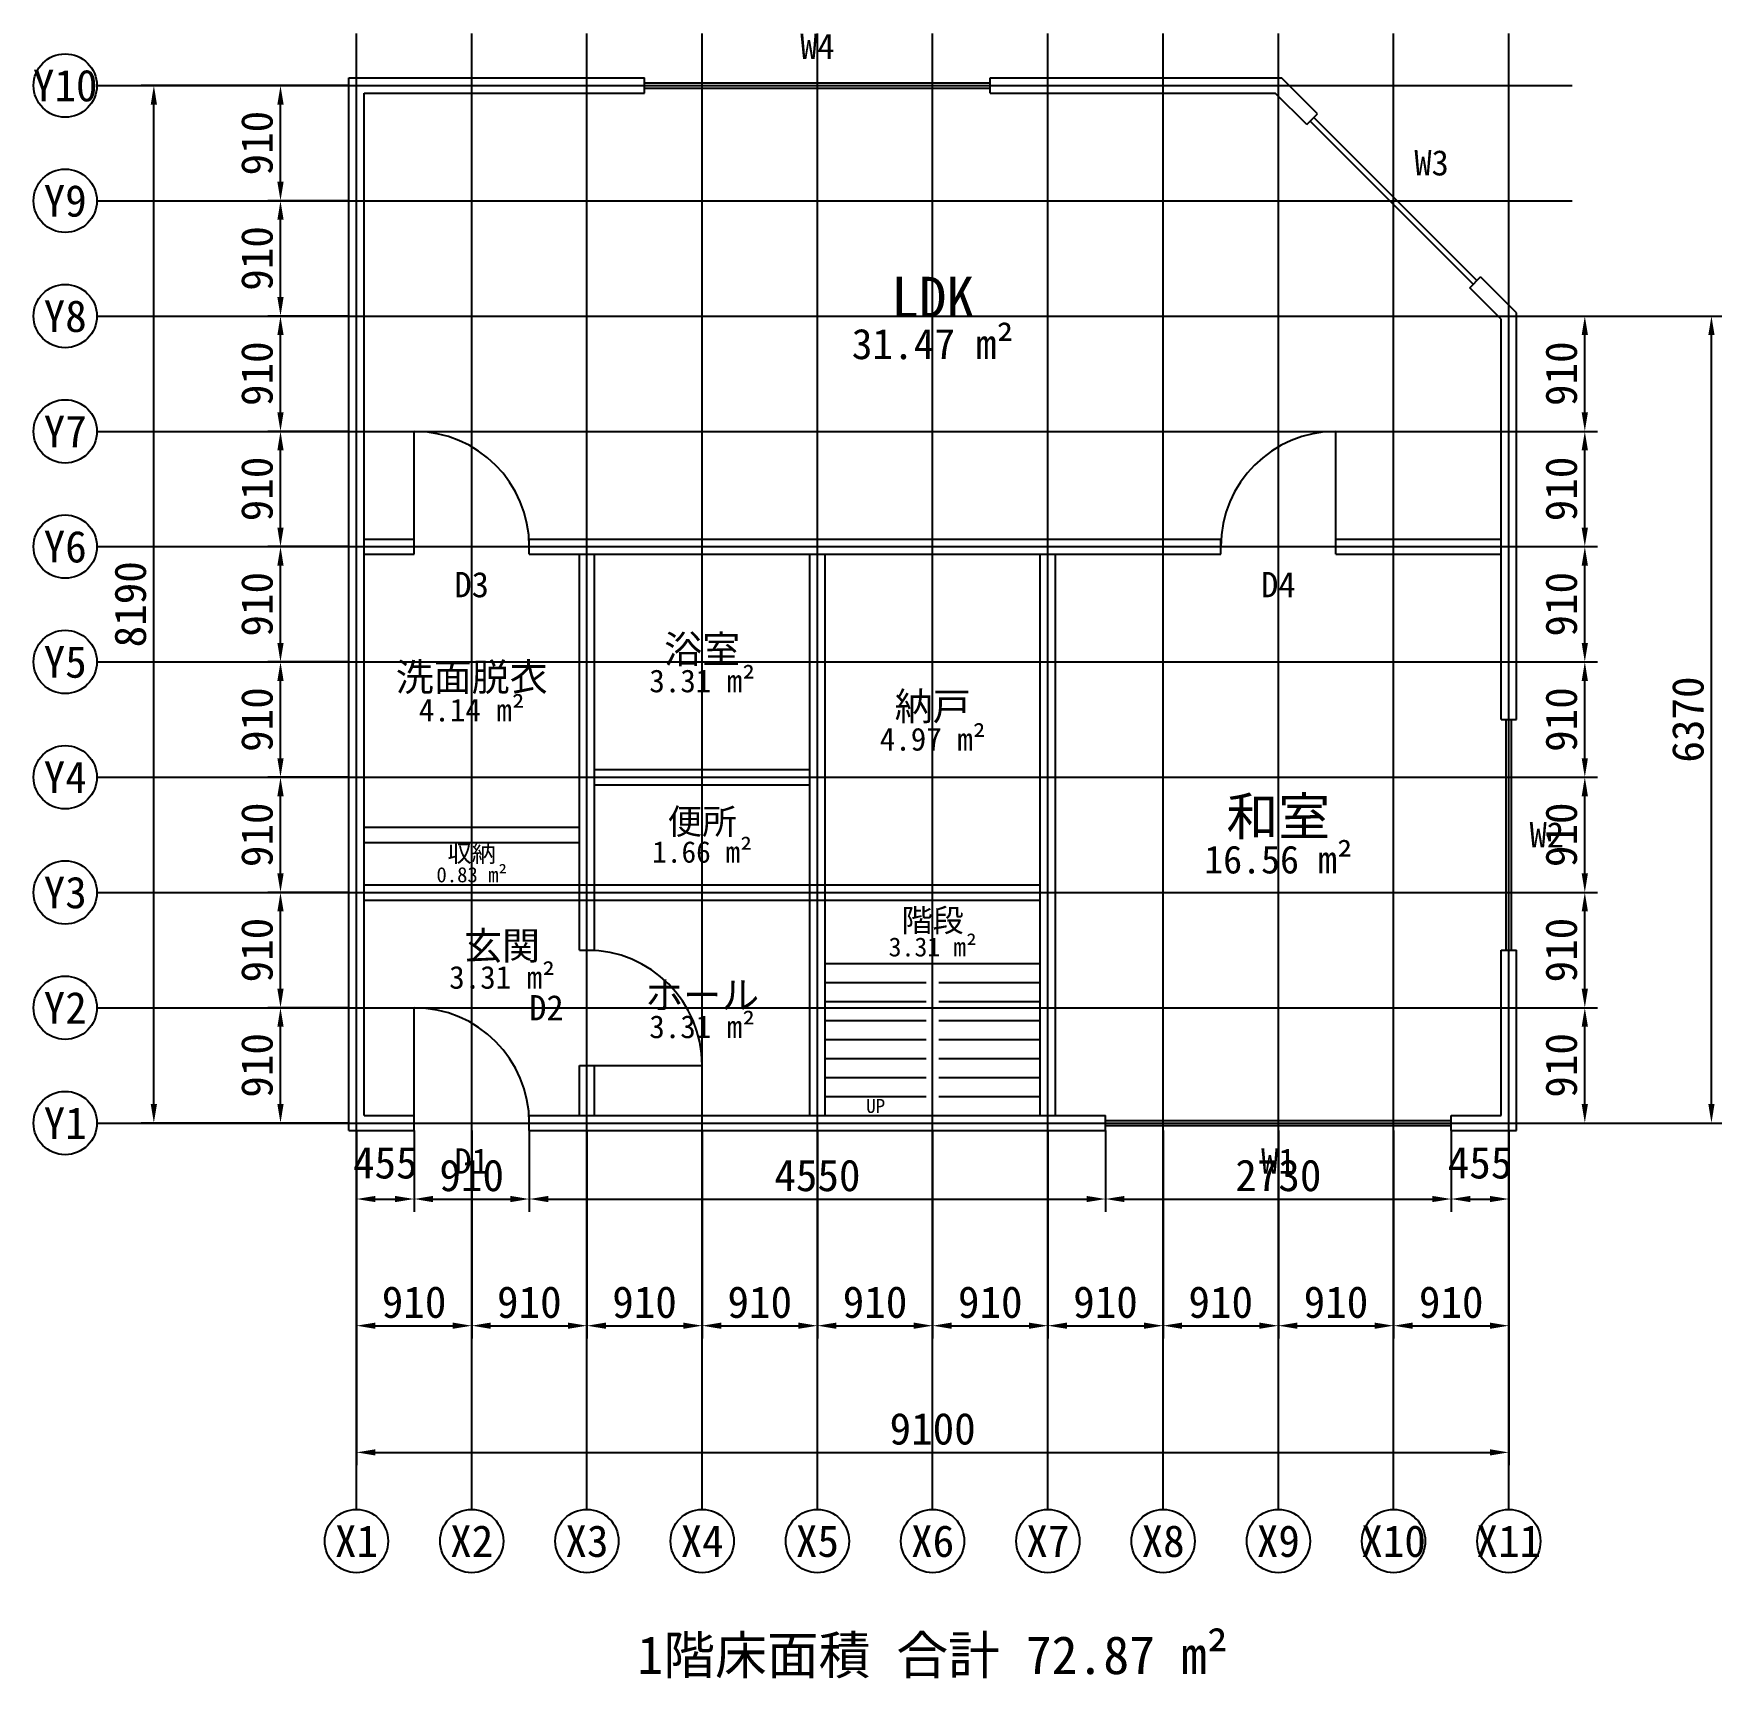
# Model space of a CAD drawing. Header units: millimetres. Extents: x -2550 to 10700, y -4384 to 8600.
import ezdxf
from ezdxf.enums import TextEntityAlignment as Align

# ---------------------------------------------------------------- set-up
doc = ezdxf.new("R2010")
doc.units = ezdxf.units.MM
doc.header["$LTSCALE"] = 10
for name, color, linetype in [('DIM', 4, 'Continuous'), ('GRID', 8, 'Continuous'), ('OPENING', 3, 'Continuous'), ('ROOM', 2, 'Continuous'), ('STAIR', 5, 'Continuous'), ('TEXT', 7, 'Continuous'), ('WALL', 7, 'Continuous')]:
    doc.layers.add(name, color=color, linetype=linetype)
doc.styles.get("Standard").update_dxf_attribs({"font": 'msgothic.ttc'})
doc.dimstyles.get("Standard").update_dxf_attribs({"dimtxt": 250, "dimasz": 150, "dimexe": 100, "dimexo": 60, "dimgap": 60, "dimtad": 1, "dimdec": 0, "dimdsep": 46, "dimcen": 100, "dimadec": 0, "dimazin": 0, "dimtfac": 1, "dimtmove": 0, "dimatfit": 3, "dimfxl": 1, "dimarcsym": 0})

msp = doc.modelspace()

# ---------------------------------------------------------------- linework, layer by layer
at = {"layer": 'GRID'}
for p, q in [((0, -3050), (0, 8600)), ((910, -3050), (910, 8600)), ((1820, -3050), (1820, 8600)), ((2730, -3050), (2730, 8600)), ((3640, -3050), (3640, 8600)), ((4550, -3050), (4550, 8600)), ((5460, -3050), (5460, 8600)), ((6370, -3050), (6370, 8600)), ((7280, -3050), (7280, 8600)), ((8190, -3050), (8190, 8600)), ((9100, -3050), (9100, 8600)), ((-2050, 8190), (9600, 8190)), ((-2050, 7280), (9600, 7280)), ((-2050, 6370), (9600, 6370)), ((-2050, 5460), (9600, 5460)), ((-2050, 4550), (9600, 4550)), ((-2050, 3640), (9600, 3640)), ((-2050, 2730), (9600, 2730)), ((-2050, 1820), (9600, 1820)), ((-2050, 910), (9600, 910)), ((-2050, 0), (9600, 0))]:
    msp.add_line(p, q, dxfattribs=at)
for centre in [(-2300, 8190), (-2300, 7280), (-2300, 6370), (-2300, 5460), (-2300, 4550), (-2300, 3640), (-2300, 2730), (-2300, 1820), (-2300, 910), (-2300, 0), (0, -3300), (910, -3300), (1820, -3300), (2730, -3300), (3640, -3300), (4550, -3300), (5460, -3300), (6370, -3300), (7280, -3300), (8190, -3300), (9100, -3300)]:
    msp.add_circle(centre, 250, dxfattribs=at)
at = {"layer": 'OPENING'}
for p, q in [((2275, 8130), (2275, 8250)), ((5005, 8130), (5005, 8250)), ((2275, 8210), (5005, 8210)), ((2275, 8170), (5005, 8170)), ((7504.11, 7881.04), (7588.96, 7965.89)), ((8819.32, 6622.39), (7532.39, 7909.32)), ((8847.61, 6650.68), (7560.68, 7937.61)), ((8791.04, 6594.11), (8875.89, 6678.96)), ((455, 4550), (455, 5460)), ((7735, 4550), (7735, 5460)), ((455, 4490), (455, 4610)), ((1365, 4490), (1365, 4610)), ((6825, 4490), (6825, 4610)), ((7735, 4490), (7735, 4610)), ((9040, 3185), (9160, 3185)), ((9080, 1365), (9080, 3185)), ((9120, 1365), (9120, 3185)), ((1760, 1365), (1880, 1365)), ((9040, 1365), (9160, 1365)), ((455, 0), (455, 910)), ((1760, 455), (1880, 455)), ((1820, 455), (2730, 455)), ((455, -60), (455, 60)), ((1365, -60), (1365, 60)), ((5915, -60), (5915, 60)), ((5915, 20), (8645, 20)), ((8645, -60), (8645, 60)), ((5915, -20), (8645, -20))]:
    msp.add_line(p, q, dxfattribs=at)
for centre, start, end in [((455, 4550), 0, 90), ((7735, 4550), 90, 180), ((1820, 455), 0, 90), ((455, 0), 0, 90)]:
    msp.add_arc(centre, 910, start, end, dxfattribs=at)
at = {"layer": 'STAIR'}
for p, q in [((3700, 1260), (5400, 1260)), ((4550, 60), (4550, 1260)), ((3700, 1110), (4500, 1110)), ((4600, 1110), (5400, 1110)), ((3700, 960), (4500, 960)), ((4600, 960), (5400, 960)), ((3700, 810), (4500, 810)), ((4600, 810), (5400, 810)), ((3700, 660), (4500, 660)), ((4600, 660), (5400, 660)), ((3700, 510), (4500, 510)), ((4600, 510), (5400, 510)), ((3700, 360), (4500, 360)), ((4600, 360), (5400, 360)), ((3700, 210), (4500, 210)), ((4600, 210), (5400, 210)), ((4600, 60), (5400, 60))]:
    msp.add_line(p, q, dxfattribs=at)
at = {"layer": 'WALL'}
for p, q in [((-60, 8250), (2275, 8250)), ((-60, -60), (-60, 8250)), ((5005, 8250), (7304.85, 8250)), ((7588.96, 7965.89), (7304.85, 8250)), ((60, 8130), (2275, 8130)), ((60, 60), (60, 8130)), ((5005, 8130), (7255.15, 8130)), ((7504.11, 7881.04), (7255.15, 8130)), ((9160, 6394.85), (8875.89, 6678.96)), ((9040, 6345.15), (8791.04, 6594.11)), ((9160, 3185), (9160, 6394.85)), ((9040, 3185), (9040, 6345.15)), ((60, 4610), (455, 4610)), ((1365, 4610), (6825, 4610)), ((7735, 4610), (9040, 4610)), ((60, 4490), (455, 4490)), ((1365, 4490), (6825, 4490)), ((1760, 1365), (1760, 4490)), ((1880, 1365), (1880, 4490)), ((3580, 60), (3580, 4490)), ((3700, 60), (3700, 4490)), ((5400, 60), (5400, 4490)), ((5520, 60), (5520, 4490)), ((7735, 4490), (9040, 4490)), ((1880, 2790), (3580, 2790)), ((1880, 2670), (3580, 2670)), ((60, 2335), (1760, 2335)), ((60, 2215), (1760, 2215)), ((60, 1880), (5400, 1880)), ((60, 1760), (5400, 1760)), ((9040, 60), (9040, 1365)), ((9160, -60), (9160, 1365)), ((1760, 60), (1760, 455)), ((1880, 60), (1880, 455)), ((60, 60), (455, 60)), ((1365, 60), (5915, 60)), ((8645, 60), (9040, 60)), ((-60, -60), (455, -60)), ((1365, -60), (5915, -60)), ((8645, -60), (9160, -60))]:
    msp.add_line(p, q, dxfattribs=at)

# ---------------------------------------------------------------- texts
at = {"layer": 'GRID'}
for s, p in [('Y10', (-2300, 8190)), ('Y9', (-2300, 7280)), ('Y8', (-2300, 6370)), ('Y7', (-2300, 5460)), ('Y6', (-2300, 4550)), ('Y5', (-2300, 3640)), ('Y4', (-2300, 2730)), ('Y3', (-2300, 1820)), ('Y2', (-2300, 910)), ('Y1', (-2300, 0)), ('X1', (0, -3300)), ('X2', (910, -3300)), ('X3', (1820, -3300)), ('X4', (2730, -3300)), ('X5', (3640, -3300)), ('X6', (4550, -3300)), ('X7', (5460, -3300)), ('X8', (6370, -3300)), ('X9', (7280, -3300)), ('X10', (8190, -3300)), ('X11', (9100, -3300))]:
    msp.add_text(s, height=250, dxfattribs=at).set_placement(p, align=Align.MIDDLE_CENTER)
at = {"layer": 'OPENING'}
for s, p in [('W4', (3640, 8500)), ('W3', (8490, 7580)), ('D3', (910, 4250)), ('D4', (7280, 4250)), ('W2', (9400, 2275)), ('D2', (1500, 910)), ('D1', (910, -300)), ('W1', (7280, -300))]:
    msp.add_text(s, height=200, dxfattribs=at).set_placement(p, align=Align.MIDDLE_CENTER)
at = {"layer": 'ROOM'}
for s, height, p in [('LDK', 320, (4550, 6520)), ('31.47 m²', 240, (4550, 6150)), ('浴室', 220, (2730, 3740)), ('洗面脱衣', 220, (910, 3520)), ('3.31 m²', 180, (2730, 3490)), ('4.14 m²', 180, (910, 3260)), ('納戸', 220, (4550, 3290)), ('4.97 m²', 180, (4550, 3030)), ('和室', 300, (7280, 2420)), ('便所', 200, (2730, 2380)), ('1.66 m²', 170, (2730, 2140)), ('収納', 140, (910, 2130)), ('16.56 m²', 220, (7280, 2080)), ('0.83 m²', 120, (910, 1960)), ('階段', 180, (4550, 1600)), ('玄関', 220, (1150, 1400)), ('3.31 m²', 150, (4550, 1390)), ('3.31 m²', 180, (1150, 1150)), ('ホール', 220, (2730, 1010)), ('3.31 m²', 180, (2730, 760))]:
    msp.add_text(s, height=height, dxfattribs=at).set_placement(p, align=Align.MIDDLE_CENTER)
at = {"layer": 'STAIR'}
msp.add_text('UP', height=110, dxfattribs=at).set_placement((4100, 135), align=Align.MIDDLE_CENTER)
at = {"layer": 'TEXT'}
msp.add_text('1階床面積 合計 72.87 m²', height=300, dxfattribs=at).set_placement((4550, -4200), align=Align.MIDDLE_CENTER)

# ---------------------------------------------------------------- dimensions: what is measured, and where the dimension line sits
at = {"layer": 'DIM'}
for base, p1, p2 in [((-1600, 8190), (0, 0), (0, 8190)), ((-600, 8190), (0, 7280), (0, 8190)), ((-600, 7280), (0, 6370), (0, 7280)), ((-600, 6370), (0, 5460), (0, 6370)), ((9700, 6370), (9100, 5460), (9100, 6370)), ((10700, 6370), (9100, 0), (9100, 6370)), ((-600, 5460), (0, 4550), (0, 5460)), ((9700, 5460), (9100, 4550), (9100, 5460)), ((-600, 4550), (0, 3640), (0, 4550)), ((9700, 4550), (9100, 3640), (9100, 4550)), ((-600, 3640), (0, 2730), (0, 3640)), ((9700, 3640), (9100, 2730), (9100, 3640)), ((-600, 2730), (0, 1820), (0, 2730)), ((9700, 2730), (9100, 1820), (9100, 2730)), ((-600, 1820), (0, 910), (0, 1820)), ((9700, 1820), (9100, 910), (9100, 1820)), ((-600, 910), (0, 0), (0, 910)), ((9700, 910), (9100, 0), (9100, 910))]:
    msp.add_linear_dim(base=base, p1=p1, p2=p2, angle=90, dimstyle='Standard', dxfattribs=at).render()
for base, p1, p2 in [((455, -600), (0, 0), (455, 0)), ((910, -1600), (0, 0), (910, 0)), ((9100, -2600), (0, 0), (9100, 0)), ((1365, -600), (455, 0), (1365, 0)), ((1820, -1600), (910, 0), (1820, 0)), ((5915, -600), (1365, 0), (5915, 0)), ((2730, -1600), (1820, 0), (2730, 0)), ((3640, -1600), (2730, 0), (3640, 0)), ((4550, -1600), (3640, 0), (4550, 0)), ((5460, -1600), (4550, 0), (5460, 0)), ((6370, -1600), (5460, 0), (6370, 0)), ((8645, -600), (5915, 0), (8645, 0)), ((7280, -1600), (6370, 0), (7280, 0)), ((8190, -1600), (7280, 0), (8190, 0)), ((9100, -1600), (8190, 0), (9100, 0)), ((9100, -600), (8645, 0), (9100, 0))]:
    msp.add_linear_dim(base=base, p1=p1, p2=p2, dimstyle='Standard', dxfattribs=at).render()

doc.saveas('drawing.dxf')
